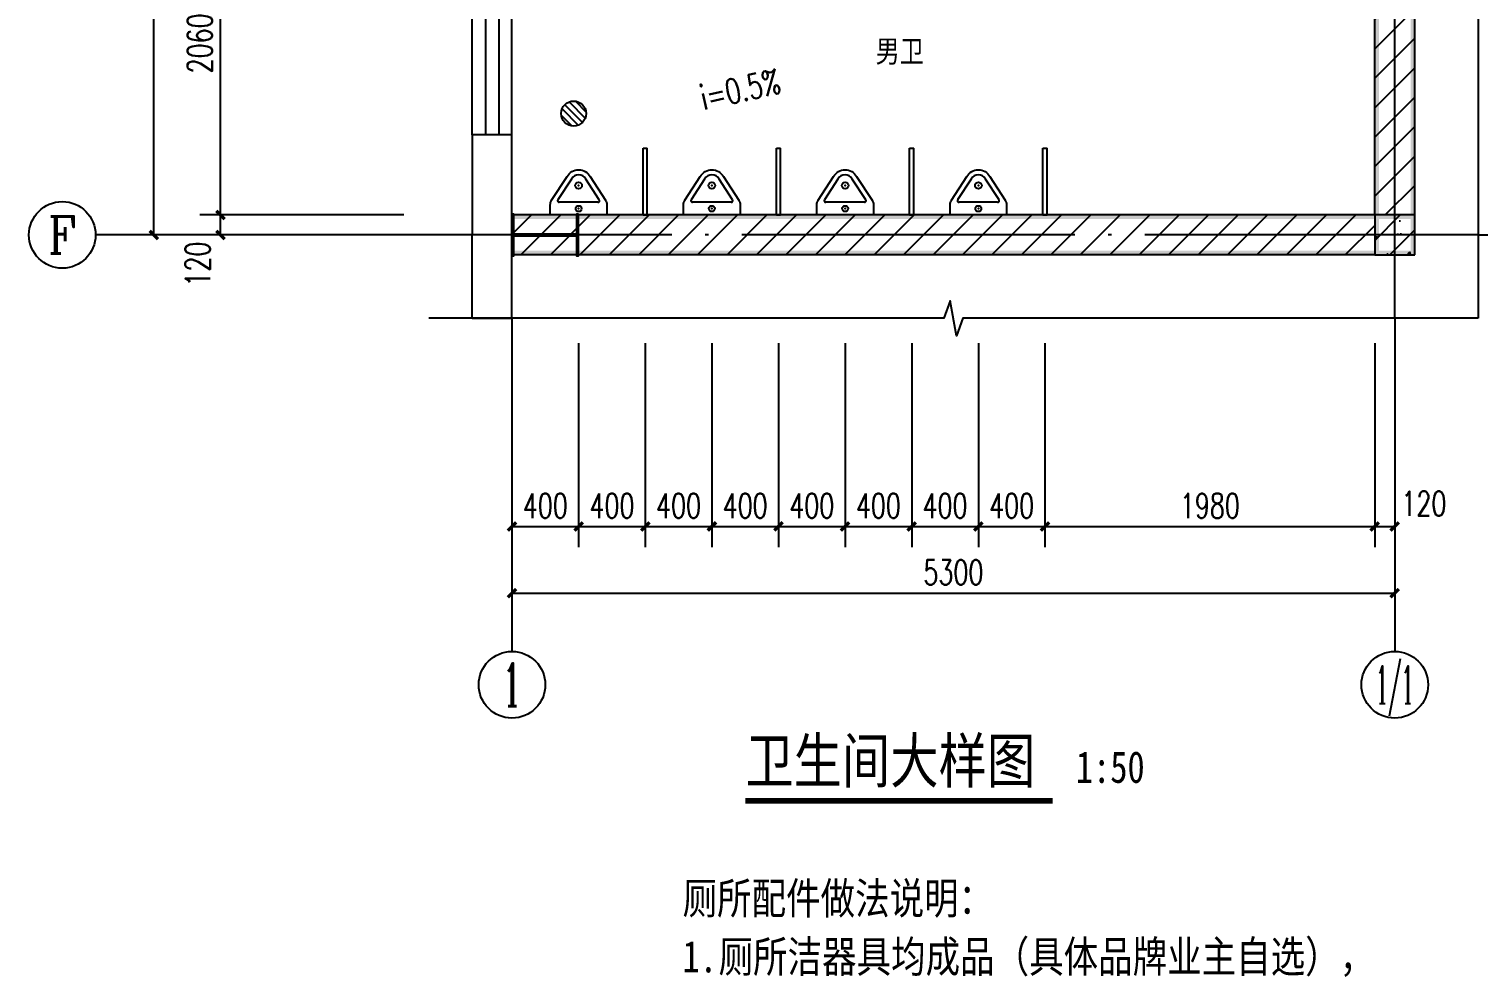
# Model space of a CAD drawing. Extents: x 170967 to 297117, y -33682 to 593582.
# Drawn here: x 249250 to 275350, y 50745 to 67817 of the extents above; entities that cross this region are included whole.
import ezdxf
from ezdxf.enums import TextEntityAlignment as Align

# ---------------------------------------------------------------- set-up
doc = ezdxf.new("R2010")
doc.units = 0
doc.header["$LTSCALE"] = 1000
doc.header["$MEASUREMENT"] = 0
doc.linetypes.add('DOTE', pattern=[2.42, 2, -0.2, 0.02, -0.2])
doc.layers.get('Defpoints').update_dxf_attribs({"color": 250})
for name, color, linetype in [('0 - 梁柱', 3, 'Continuous'), ('0-建筑立面', 255, 'Continuous'), ('AXIS', 171, 'Continuous'), ('AXIS_TEXT', 7, 'Continuous'), ('COLUMN', 9, 'Continuous'), ('DIM_SYMB', 171, 'Continuous'), ('DOTE', 14, 'DOTE'), ('LATRINE', 6, 'Continuous'), ('LVTRY', 6, 'Continuous'), ('PUB_HATCH', 8, 'Continuous'), ('PUB_TEXT', 7, 'Continuous'), ('PUB_WALL', 9, 'Continuous'), ('WALL', 9, 'Continuous'), ('WALL-PARAPET', 6, 'Continuous'), ('WINDOW', 140, 'Continuous')]:
    doc.layers.add(name, color=color, linetype=linetype)
doc.styles.add('-宋体', font='', dxfattribs={"width": 0.8})
doc.styles.add('_TCH_AXIS', font='COMPLEX', dxfattribs={"bigfont": 'GBCBIG'})
doc.styles.add('_TCH_DIM', font='SIMPLEX', dxfattribs={"bigfont": 'GBCBIG'})
doc.styles.add('_TCH_DIM_T3', font='SIMPLEX', dxfattribs={"width": 0.705882, "bigfont": 'GBCBIG'})
doc.styles.add('COMPLEX', font='COMPLEX')
doc.styles.add('宋体', font='', dxfattribs={"width": 0.8})
doc.styles.get('-宋体').set_extended_font_data('SimSun')
doc.styles.get('宋体').set_extended_font_data('SimSun')
doc.dimstyles.new('_TCH_ARCH&&50', dxfattribs={"dimtxt": 148.75, "dimasz": 50, "dimexe": 125, "dimexo": 150, "dimgap": 50, "dimtad": 1, "dimdec": 0, "dimzin": 0, "dimdsep": 46, "dimtxsty": '_TCH_DIM_T3', "dimblk": 'ARCHTICK', "dimcen": 0.09, "dimclrt": 7, "dimazin": 2, "dimtfac": 1, "dimtdec": 0, "dimtix": 1, "dimtmove": 2, "dimatfit": 3, "dimfxl": 0, "dimtolj": 1, "dimtzin": 0, "dimarcsym": 0})
pattern_1 = [(45, (0, 89.76), (-88.3884, 88.3884), [])]

# ---------------------------------------------------------------- blocks, each defined once
blk = doc.blocks.new('A$C670E4FA6')
at = {"layer": '0 - 梁柱'}
h = blk.add_hatch(color=256, dxfattribs=at)
h.paths.add_polyline_path([(125, 0), (0, 0), (0, 12), (120, 12), (120, 200), (125, 200)])
h.paths.add_polyline_path([(250, 0), (125, 0), (125, 200), (130, 200), (130, 12), (250, 12)])
h.paths.add_polyline_path([(250, 388), (130, 388), (130, 200), (125, 200), (125, 400), (250, 400)])
h.paths.add_polyline_path([(125, 200), (120, 200), (120, 388), (0, 388), (0, 400), (125, 400)])
blk.add_lwpolyline([(0, 400), (0, 388), (120, 388), (120, 12), (0, 12), (0, 0), (250, 0), (250, 12), (130, 12), (130, 388), (250, 388), (250, 400)], close=True, dxfattribs=at)
blk = doc.blocks.new('_ArchTick')
at = {"color": 0, "linetype": 'ByBlock', "const_width": 0.4}
blk.add_lwpolyline([(-0.5, -0.5), (0.5, 0.5)], dxfattribs=at)
blk = doc.blocks.new('*D361')
at = {"layer": 'AXIS', "color": 0, "lineweight": -2}
for p, q in [((2900, 2250), (2900, 1025)), ((3300, 2250), (3300, 1025)), ((2900, 1150), (3300, 1150))]:
    blk.add_line(p, q, dxfattribs=at)
at = {"layer": 'Defpoints', "color": 0}
for p in [(2900, 2400), (3300, 2400), (3300, 1150)]:
    blk.add_point(p, dxfattribs=at)
at = {"layer": 'AXIS', "color": 0, "lineweight": -2, "xscale": 50, "yscale": 50, "zscale": 50, "rotation": 180}
blk.add_blockref('_ArchTick', (2900, 1150), dxfattribs=at)
at = {"layer": 'AXIS', "color": 0, "lineweight": -2, "xscale": 50, "yscale": 50, "zscale": 50}
blk.add_blockref('_ArchTick', (3300, 1150), dxfattribs=at)
at = {"layer": 'AXIS', "color": 7, "insert": (3100, 1274.4), "char_height": 148.75, "attachment_point": 5, "style": '_TCH_DIM_T3'}
blk.add_mtext('\\A1;400', dxfattribs=at)
blk = doc.blocks.new('*D362')
at = {"layer": 'AXIS', "color": 0, "lineweight": -2}
for p, q in [((3300, 2250), (3300, 1025)), ((3700, 2250), (3700, 1025)), ((3300, 1150), (3700, 1150))]:
    blk.add_line(p, q, dxfattribs=at)
at = {"layer": 'Defpoints', "color": 0}
for p in [(3300, 2400), (3700, 2400), (3700, 1150)]:
    blk.add_point(p, dxfattribs=at)
at = {"layer": 'AXIS', "color": 0, "lineweight": -2, "xscale": 50, "yscale": 50, "zscale": 50, "rotation": 180}
blk.add_blockref('_ArchTick', (3300, 1150), dxfattribs=at)
at = {"layer": 'AXIS', "color": 0, "lineweight": -2, "xscale": 50, "yscale": 50, "zscale": 50}
blk.add_blockref('_ArchTick', (3700, 1150), dxfattribs=at)
at = {"layer": 'AXIS', "color": 7, "insert": (3500, 1274.4), "char_height": 148.75, "attachment_point": 5, "style": '_TCH_DIM_T3'}
blk.add_mtext('\\A1;400', dxfattribs=at)
blk = doc.blocks.new('*D363')
at = {"layer": 'AXIS', "color": 0, "lineweight": -2}
for p, q in [((3700, 2250), (3700, 1025)), ((4100, 2250), (4100, 1025)), ((3700, 1150), (4100, 1150))]:
    blk.add_line(p, q, dxfattribs=at)
at = {"layer": 'Defpoints', "color": 0}
for p in [(3700, 2400), (4100, 2400), (4100, 1150)]:
    blk.add_point(p, dxfattribs=at)
at = {"layer": 'AXIS', "color": 0, "lineweight": -2, "xscale": 50, "yscale": 50, "zscale": 50, "rotation": 180}
blk.add_blockref('_ArchTick', (3700, 1150), dxfattribs=at)
at = {"layer": 'AXIS', "color": 0, "lineweight": -2, "xscale": 50, "yscale": 50, "zscale": 50}
blk.add_blockref('_ArchTick', (4100, 1150), dxfattribs=at)
at = {"layer": 'AXIS', "color": 7, "insert": (3900, 1274.4), "char_height": 148.75, "attachment_point": 5, "style": '_TCH_DIM_T3'}
blk.add_mtext('\\A1;400', dxfattribs=at)
blk = doc.blocks.new('*D364')
at = {"layer": 'AXIS', "color": 0, "lineweight": -2}
for p, q in [((4100, 2250), (4100, 1025)), ((4500, 2250), (4500, 1025)), ((4100, 1150), (4500, 1150))]:
    blk.add_line(p, q, dxfattribs=at)
at = {"layer": 'Defpoints', "color": 0}
for p in [(4100, 2400), (4500, 2400), (4500, 1150)]:
    blk.add_point(p, dxfattribs=at)
at = {"layer": 'AXIS', "color": 0, "lineweight": -2, "xscale": 50, "yscale": 50, "zscale": 50, "rotation": 180}
blk.add_blockref('_ArchTick', (4100, 1150), dxfattribs=at)
at = {"layer": 'AXIS', "color": 0, "lineweight": -2, "xscale": 50, "yscale": 50, "zscale": 50}
blk.add_blockref('_ArchTick', (4500, 1150), dxfattribs=at)
at = {"layer": 'AXIS', "color": 7, "insert": (4300, 1274.4), "char_height": 148.75, "attachment_point": 5, "style": '_TCH_DIM_T3'}
blk.add_mtext('\\A1;400', dxfattribs=at)
blk = doc.blocks.new('*D365')
at = {"layer": 'AXIS', "color": 0, "lineweight": -2}
for p, q in [((4500, 2250), (4500, 1025)), ((4900, 2250), (4900, 1025)), ((4500, 1150), (4900, 1150))]:
    blk.add_line(p, q, dxfattribs=at)
at = {"layer": 'Defpoints', "color": 0}
for p in [(4500, 2400), (4900, 2400), (4900, 1150)]:
    blk.add_point(p, dxfattribs=at)
at = {"layer": 'AXIS', "color": 0, "lineweight": -2, "xscale": 50, "yscale": 50, "zscale": 50, "rotation": 180}
blk.add_blockref('_ArchTick', (4500, 1150), dxfattribs=at)
at = {"layer": 'AXIS', "color": 0, "lineweight": -2, "xscale": 50, "yscale": 50, "zscale": 50}
blk.add_blockref('_ArchTick', (4900, 1150), dxfattribs=at)
at = {"layer": 'AXIS', "color": 7, "insert": (4700, 1274.4), "char_height": 148.75, "attachment_point": 5, "style": '_TCH_DIM_T3'}
blk.add_mtext('\\A1;400', dxfattribs=at)
blk = doc.blocks.new('*D366')
at = {"layer": 'AXIS', "color": 0, "lineweight": -2}
for p, q in [((4900, 2250), (4900, 1025)), ((5300, 2250), (5300, 1025)), ((4900, 1150), (5300, 1150))]:
    blk.add_line(p, q, dxfattribs=at)
at = {"layer": 'Defpoints', "color": 0}
for p in [(4900, 2400), (5300, 2400), (5300, 1150)]:
    blk.add_point(p, dxfattribs=at)
at = {"layer": 'AXIS', "color": 0, "lineweight": -2, "xscale": 50, "yscale": 50, "zscale": 50, "rotation": 180}
blk.add_blockref('_ArchTick', (4900, 1150), dxfattribs=at)
at = {"layer": 'AXIS', "color": 0, "lineweight": -2, "xscale": 50, "yscale": 50, "zscale": 50}
blk.add_blockref('_ArchTick', (5300, 1150), dxfattribs=at)
at = {"layer": 'AXIS', "color": 7, "insert": (5100, 1274.4), "char_height": 148.75, "attachment_point": 5, "style": '_TCH_DIM_T3'}
blk.add_mtext('\\A1;400', dxfattribs=at)
blk = doc.blocks.new('*D367')
at = {"layer": 'AXIS', "color": 0, "lineweight": -2}
for p, q in [((5300, 2250), (5300, 1025)), ((5700, 2250), (5700, 1025)), ((5300, 1150), (5700, 1150))]:
    blk.add_line(p, q, dxfattribs=at)
at = {"layer": 'Defpoints', "color": 0}
for p in [(5300, 2400), (5700, 2400), (5700, 1150)]:
    blk.add_point(p, dxfattribs=at)
at = {"layer": 'AXIS', "color": 0, "lineweight": -2, "xscale": 50, "yscale": 50, "zscale": 50, "rotation": 180}
blk.add_blockref('_ArchTick', (5300, 1150), dxfattribs=at)
at = {"layer": 'AXIS', "color": 0, "lineweight": -2, "xscale": 50, "yscale": 50, "zscale": 50}
blk.add_blockref('_ArchTick', (5700, 1150), dxfattribs=at)
at = {"layer": 'AXIS', "color": 7, "insert": (5500, 1274.4), "char_height": 148.75, "attachment_point": 5, "style": '_TCH_DIM_T3'}
blk.add_mtext('\\A1;400', dxfattribs=at)
blk = doc.blocks.new('*D368')
at = {"layer": 'AXIS', "color": 0, "lineweight": -2}
for p, q in [((5700, 2250), (5700, 1025)), ((6100, 2250), (6100, 1025)), ((5700, 1150), (6100, 1150))]:
    blk.add_line(p, q, dxfattribs=at)
at = {"layer": 'Defpoints', "color": 0}
for p in [(5700, 2400), (6100, 2400), (6100, 1150)]:
    blk.add_point(p, dxfattribs=at)
at = {"layer": 'AXIS', "color": 0, "lineweight": -2, "xscale": 50, "yscale": 50, "zscale": 50, "rotation": 180}
blk.add_blockref('_ArchTick', (5700, 1150), dxfattribs=at)
at = {"layer": 'AXIS', "color": 0, "lineweight": -2, "xscale": 50, "yscale": 50, "zscale": 50}
blk.add_blockref('_ArchTick', (6100, 1150), dxfattribs=at)
at = {"layer": 'AXIS', "color": 7, "insert": (5900, 1274.4), "char_height": 148.75, "attachment_point": 5, "style": '_TCH_DIM_T3'}
blk.add_mtext('\\A1;400', dxfattribs=at)
blk = doc.blocks.new('*D369')
at = {"layer": 'AXIS', "color": 0, "lineweight": -2}
for p, q in [((6100, 2250), (6100, 1025)), ((8080, 2250), (8080, 1025)), ((6100, 1150), (8080, 1150))]:
    blk.add_line(p, q, dxfattribs=at)
at = {"layer": 'Defpoints', "color": 0}
for p in [(6100, 2400), (8080, 2400), (8080, 1150)]:
    blk.add_point(p, dxfattribs=at)
at = {"layer": 'AXIS', "color": 0, "lineweight": -2, "xscale": 50, "yscale": 50, "zscale": 50, "rotation": 180}
blk.add_blockref('_ArchTick', (6100, 1150), dxfattribs=at)
at = {"layer": 'AXIS', "color": 0, "lineweight": -2, "xscale": 50, "yscale": 50, "zscale": 50}
blk.add_blockref('_ArchTick', (8080, 1150), dxfattribs=at)
at = {"layer": 'AXIS', "color": 7, "insert": (7090, 1274.4), "char_height": 148.75, "attachment_point": 5, "style": '_TCH_DIM_T3'}
blk.add_mtext('\\A1;1980', dxfattribs=at)
blk = doc.blocks.new('*D370')
at = {"layer": 'AXIS', "color": 0, "lineweight": -2}
for p, q in [((8080, 2250), (8080, 1025)), ((8200, 2250), (8200, 1025)), ((8080, 1150), (8200, 1150))]:
    blk.add_line(p, q, dxfattribs=at)
at = {"layer": 'Defpoints', "color": 0}
for p in [(8080, 2400), (8200, 2400), (8200, 1150)]:
    blk.add_point(p, dxfattribs=at)
at = {"layer": 'AXIS', "color": 0, "lineweight": -2, "xscale": 50, "yscale": 50, "zscale": 50, "rotation": 180}
blk.add_blockref('_ArchTick', (8080, 1150), dxfattribs=at)
at = {"layer": 'AXIS', "color": 0, "lineweight": -2, "xscale": 50, "yscale": 50, "zscale": 50}
blk.add_blockref('_ArchTick', (8200, 1150), dxfattribs=at)
at = {"layer": 'AXIS', "color": 7, "insert": (8375, 1287.5), "char_height": 148.75, "attachment_point": 5, "style": '_TCH_DIM_T3'}
blk.add_mtext('\\A1;120', dxfattribs=at)
blk = doc.blocks.new('_AXISO')
blk.add_circle((0, 0), 0.5)
at = {"layer": 'AXIS_TEXT', "style": 'COMPLEX', "width": 1.041667}
blk.add_attdef('A', text='', height=0.56, dxfattribs=at).set_placement((-0.25, -0.28), (0.25, -0.28), align=Align.FIT)
blk = doc.blocks.new('*D371')
at = {"layer": 'AXIS', "color": 0, "lineweight": -2}
for p, q in [((2250, 9900), (625, 9900)), ((750, 2900), (750, 9900)), ((2250, 2900), (625, 2900))]:
    blk.add_line(p, q, dxfattribs=at)
at = {"layer": 'Defpoints', "color": 0}
for p in [(750, 9900), (2400, 9900), (2400, 2900)]:
    blk.add_point(p, dxfattribs=at)
at = {"layer": 'AXIS', "color": 0, "lineweight": -2, "xscale": 50, "yscale": 50, "zscale": 50}
for p, rotation in [((750, 9900), 90), ((750, 2900), 270)]:
    blk.add_blockref('_ArchTick', p, dxfattribs=dict(at, rotation=rotation))
at = {"layer": 'AXIS', "color": 7, "insert": (625.6, 6400), "char_height": 148.75, "attachment_point": 5, "rotation": 90, "style": '_TCH_DIM_T3'}
blk.add_mtext('\\A1;7000', dxfattribs=at)
blk = doc.blocks.new('*D372')
at = {"layer": 'AXIS', "color": 0, "lineweight": -2}
for p, q in [((2250, 3020), (1025, 3020)), ((1150, 2900), (1150, 3020)), ((2250, 2900), (1025, 2900))]:
    blk.add_line(p, q, dxfattribs=at)
at = {"layer": 'Defpoints', "color": 0}
for p in [(1150, 3020), (2400, 3020), (2400, 2900)]:
    blk.add_point(p, dxfattribs=at)
at = {"layer": 'AXIS', "color": 0, "lineweight": -2, "xscale": 50, "yscale": 50, "zscale": 50}
for p, rotation in [((1150, 3020), 90), ((1150, 2900), 270)]:
    blk.add_blockref('_ArchTick', p, dxfattribs=dict(at, rotation=rotation))
at = {"layer": 'AXIS', "color": 7, "insert": (1012.5, 2725), "char_height": 148.75, "attachment_point": 5, "rotation": 90, "style": '_TCH_DIM_T3'}
blk.add_mtext('\\A1;120', dxfattribs=at)
blk = doc.blocks.new('*D373')
at = {"layer": 'AXIS', "color": 0, "lineweight": -2}
for p, q in [((2250, 5080), (1025, 5080)), ((1150, 3020), (1150, 5080)), ((2250, 3020), (1025, 3020))]:
    blk.add_line(p, q, dxfattribs=at)
at = {"layer": 'Defpoints', "color": 0}
for p in [(1150, 5080), (2400, 5080), (2400, 3020)]:
    blk.add_point(p, dxfattribs=at)
at = {"layer": 'AXIS', "color": 0, "lineweight": -2, "xscale": 50, "yscale": 50, "zscale": 50}
for p, rotation in [((1150, 5080), 90), ((1150, 3020), 270)]:
    blk.add_blockref('_ArchTick', p, dxfattribs=dict(at, rotation=rotation))
at = {"layer": 'AXIS', "color": 7, "insert": (1025.6, 4050), "char_height": 148.75, "attachment_point": 5, "rotation": 90, "style": '_TCH_DIM_T3'}
blk.add_mtext('\\A1;2060', dxfattribs=at)
blk = doc.blocks.new('$TCHSYS$WIN2D')
for p, q in [((-0.5, 0.5), (0.5, 0.5)), ((-0.5, 0.5), (-0.5, -0.5)), ((0.5, 0.5), (0.5, -0.5)), ((0.5, 0.1667), (-0.5, 0.1667)), ((0.5, -0.1667), (-0.5, -0.1667)), ((-0.5, -0.5), (0.5, -0.5))]:
    blk.add_line(p, q)
blk = doc.blocks.new('$lvtry$00000219')
at = {"color": 0}
for p, q in [((-115.8, -76, 0), (115.8, -76, 0)), ((-124.2, -91.5, 0), (-43.3, -215.6, 0)), ((43.3, -215.6, 0), (124.2, -91.5, 0))]:
    blk.add_line(p, q, dxfattribs=at)
at = {"color": 0, "elevation": 0}
blk.add_lwpolyline([(69.3, -230.6, -0.57735), (-69.3, -230.6), (-161.9, -88.4, -0.145378), (-170, -61.1), (-170, 0), (170, 0), (170, -61.1, -0.145378), (161.9, -88.4)], format="xyb", close=True, dxfattribs=at)
at = {"color": 0}
for centre, radius in [((0, -38, 0), 17.7), ((0, -177, 0), 20)]:
    blk.add_circle(centre, radius, dxfattribs=at)
for centre, radius, start, end in [((-115.8, -86, 0), 10, 90, 213.0863), ((115.8, -86, 0), 10, 326.9137, 90), ((0, -190.6, 0), 50, 210, 330)]:
    blk.add_arc(centre, radius, start, end, dxfattribs=at)
for p in [(0, -38, 0), (0, -177, 0)]:
    blk.add_point(p, dxfattribs=at)
blk = doc.blocks.new('*D386')
at = {"layer": 'AXIS', "color": 0, "lineweight": -2}
for p, q in [((2900, 2250), (2900, 625)), ((8200, 2250), (8200, 625)), ((2900, 750), (8200, 750))]:
    blk.add_line(p, q, dxfattribs=at)
at = {"layer": 'Defpoints', "color": 0}
for p in [(2900, 2400), (8200, 2400), (8200, 750)]:
    blk.add_point(p, dxfattribs=at)
at = {"layer": 'AXIS', "color": 0, "lineweight": -2, "xscale": 50, "yscale": 50, "zscale": 50, "rotation": 180}
blk.add_blockref('_ArchTick', (2900, 750), dxfattribs=at)
at = {"layer": 'AXIS', "color": 0, "lineweight": -2, "xscale": 50, "yscale": 50, "zscale": 50}
blk.add_blockref('_ArchTick', (8200, 750), dxfattribs=at)
at = {"layer": 'AXIS', "color": 7, "insert": (5550, 874.4), "char_height": 148.75, "attachment_point": 5, "style": '_TCH_DIM_T3'}
blk.add_mtext('\\A1;5300', dxfattribs=at)
blk = doc.blocks.new('$lvtry$00000013')
at = {"color": 0}
for p, q in [((-74.2, 10.6), (-10.6, 74.2)), ((-69.8, -27.4), (27.4, 69.8)), ((-53, -53), (53, 53)), ((-27.4, -69.8), (69.8, 27.4)), ((10.6, -74.2), (74.2, -10.6))]:
    blk.add_line(p, q, dxfattribs=at)
blk.add_circle((0, 0), 75)
blk = doc.blocks.new('A$C026953A9')
at = {"layer": 'COLUMN'}
for points in [[(8320, 3020), (8080, 3020), (8105, 2995), (8295, 2995)], [(8080, 3020), (8080, 2780), (8105, 2805), (8105, 2995)], [(8320, 2780), (8320, 3020), (8295, 2995), (8295, 2805)], [(8080, 2780), (8320, 2780), (8295, 2805), (8105, 2805)]]:
    blk.add_hatch(color=256, dxfattribs=at).paths.add_polyline_path(points)
at = {"layer": 'PUB_HATCH'}
h = blk.add_hatch(dxfattribs=at)
h.set_pattern_fill('普通砖', color=256, scale=50, style=0)
h.set_pattern_definition(pattern_1)
h.paths.add_polyline_path([(8080, 3020), (8320, 3020), (8320, 5100), (8160, 5100), (8105, 5005), (8080, 4980)])
h = blk.add_hatch(dxfattribs=at)
h.set_pattern_fill('普通砖', color=256, scale=50, style=0)
h.set_pattern_definition(pattern_1)
h.paths.add_polyline_path([(8080, 2780), (8080, 3020), (2900, 3020), (2900, 2780)])
h = blk.add_hatch(dxfattribs=at)
h.set_pattern_fill('钢筋混凝土', color=256, scale=50, style=0)
h.set_pattern_definition([(45, (0, 0), (-88.3883, 88.3883), []), (50, (0, 0), (358.63, -31.376), [37.5, -412.5]), (355, (0, 0), (-69.376, 376.096), [30, -330]), (100.4514, (29.9, -2.6), (289.255, 344.72), [31.87, -350.571]), (46.184, (0, 100), (533.62, -82.76), [56.25, -618.75]), (96.6356, (44.47, 93.1), (467.33, 487.06), [47.805, -525.856]), (351.184, (0, 100), (467.33, 487.06), [45, -495]), (21, (50, 75), (298.454, -201.309), [37.5, -412.5]), (326, (50, 75), (121.658, 362.575), [30, -330]), (71.4514, (74.87, 58.22), (420.111, 161.265), [31.87, -350.571]), (37.5, (0, 0), (6.08, 166.447), [0, -326, 0, -335, 0, -331.25]), (7.5, (0, 0), (131.5348, 197.206), [0, -191, 0, -318.5, 0, -126.25]), (327.5, (-111.5, 0), (266.9112, -11.2774), [0, -125, 0, -390, 0, -517.5]), (317.5, (-161.5, 0), (291.593, 50.0525), [0, -162.5, 0, -259, 0, -367.5])])
h.paths.add_polyline_path([(8080, 2780), (8320, 2780), (8320, 3020), (8080, 3020)])
at = {"layer": 'PUB_WALL'}
for points in [[(8295, 3020), (8320, 3020), (8320, 5100), (8295, 5100)], [(8080, 3020), (8105, 3020), (8105, 5005), (8080, 4980)], [(8080, 2995), (8080, 3020), (2900, 3020), (2900, 2995)], [(8080, 2780), (8080, 2805), (2900, 2805), (2900, 2780)]]:
    blk.add_hatch(color=256, dxfattribs=at).paths.add_polyline_path(points)
at = {"layer": 'AXIS'}
for p, q in [((2400, 2900), (400, 2900)), ((8700, 2900), (10700, 2900)), ((2900, 2400), (2900, 400)), ((8200, 2400), (8200, 400))]:
    blk.add_line(p, q, dxfattribs=at)
at = {"layer": 'COLUMN'}
for p, q in [((8320, 3020), (8080, 3020)), ((8080, 3020), (8080, 2780)), ((8320, 2780), (8320, 3020)), ((8080, 2780), (8320, 2780))]:
    blk.add_line(p, q, dxfattribs=at)
at = {"layer": 'DIM_SYMB'}
for points in [[(8700, 10400), (8700, 6456.2), (8805, 6418), (8595, 6381), (8700, 6343.7), (8700, 2400)], [(8700, 2400), (5606.2, 2400), (5568, 2295), (5531, 2505), (5493.7, 2400), (2400, 2400)]]:
    blk.add_lwpolyline(points, dxfattribs=at)
blk.add_lwpolyline([(4829, 3769.4, 0, 0, 0), (3937.6, 3569.1, 40, 0, 0), (3791.3, 3536.2, 0, 0, 0)], format="xyseb", dxfattribs=at)
at = {"layer": 'DOTE'}
for p, q in [((2900, 2400), (2900, 10400)), ((8200, 2400, -900), (8200, 10400, -900)), ((8700, 2900), (2400, 2900))]:
    blk.add_line(p, q, dxfattribs=at)
at = {"layer": 'LATRINE'}
for p, q in [((3687.5, 3020), (3687.5, 3420)), ((3687.5, 3420), (3712.5, 3420)), ((3712.5, 3020), (3712.5, 3420)), ((4487.5, 3020), (4487.5, 3420)), ((4487.5, 3420), (4512.5, 3420)), ((4512.5, 3020), (4512.5, 3420)), ((5287.5, 3020), (5287.5, 3420)), ((5287.5, 3420), (5312.5, 3420)), ((5312.5, 3020), (5312.5, 3420)), ((6087.5, 3020), (6087.5, 3420)), ((6087.5, 3420), (6112.5, 3420)), ((6112.5, 3020), (6112.5, 3420)), ((3687.5, 3020), (3712.5, 3020)), ((4487.5, 3020), (4512.5, 3020)), ((5287.5, 3020), (5312.5, 3020)), ((6087.5, 3020), (6112.5, 3020))]:
    blk.add_line(p, q, dxfattribs=at)
at = {"layer": 'WALL'}
for p, q in [((8320, 3020), (8320, 5100)), ((8080, 3020), (8080, 4980)), ((8080, 3020), (2900, 3020)), ((8080, 2780), (2900, 2780))]:
    blk.add_line(p, q, dxfattribs=at)
at = {"layer": 'WALL-PARAPET'}
for p, q in [((2900, 3500), (2660, 3500)), ((2660, 3500), (2660, 2900)), ((2900, 2900), (2900, 3500)), ((2660, 2400), (2660, 2900)), ((2900, 2400), (2900, 2900)), ((2660, 2400), (2900, 2400))]:
    blk.add_line(p, q, dxfattribs=at)
at = {"layer": '0 - 梁柱', "rotation": 270}
blk.add_blockref('A$C670E4FA6', (2900, 3025), dxfattribs=at)
at = {"layer": 'AXIS'}
ref = blk.add_blockref('_AXISO', (200, 2900), dxfattribs=dict(at, xscale=400, yscale=400, zscale=400))
ref.add_attrib('A', 'F', dxfattribs={"layer": 'AXIS_TEXT', "height": 222.7, "style": '_TCH_AXIS'}).set_placement((115.2, 2788.6), (284.8, 2788.6), align=Align.FIT)
ref = blk.add_blockref('_AXISO', (2900, 200), dxfattribs=dict(at, xscale=400, yscale=400, zscale=400))
ref.add_attrib('A', '1', dxfattribs={"layer": 'AXIS_TEXT', "height": 257.4, "style": '_TCH_AXIS'}).set_placement((2844.9, 71.3), (2955.1, 71.3), align=Align.FIT)
ref = blk.add_blockref('_AXISO', (8200, 200), dxfattribs=dict(at, xscale=400, yscale=400, zscale=400))
ref.add_attrib('A', '1/1', dxfattribs={"layer": 'AXIS_TEXT', "height": 226.27, "style": '_TCH_AXIS', "width": 0.456522}).set_placement((8086.9, 86.9), (8313.1, 86.9), align=Align.FIT)
at = {"layer": 'LVTRY'}
for name, p, rotation in [('$lvtry$00000013', (3270.1, 3628.9), 270), ('$lvtry$00000219', (3300, 3020, -1800), 179.9999999999999), ('$lvtry$00000219', (4100, 3020, -1800), 179.9999999999999), ('$lvtry$00000219', (4900, 3020, -1800), 179.9999999999999), ('$lvtry$00000219', (5700, 3020, -1800), 179.9999999999999)]:
    blk.add_blockref(name, p, dxfattribs=dict(at, rotation=rotation))
at = {"layer": 'WINDOW', "xscale": 1800, "yscale": -240, "zscale": 1800, "rotation": 90}
blk.add_blockref('$TCHSYS$WIN2D', (2780, 4400), dxfattribs=at)
at = {"layer": 'PUB_TEXT', "style": '宋体', "width": 0.8}
blk.add_text('男卫', height=132.91, dxfattribs=at).set_placement((5083.2, 3936.3, -1800))
at = {"layer": 'PUB_TEXT', "style": '_TCH_DIM', "width": 0.705882}
blk.add_text('i=0.5%', height=148.75, rotation=12.66454, dxfattribs=at).set_placement((4049.8, 3648.1))
at = {"layer": 'AXIS'}
for p1, p2, distance, picture, middle in [((2400, 2900), (2400, 9900), 1650, '*D371', (625.6, 6400)), ((2400, 3020), (2400, 5080), 1250, '*D373', (1025.6, 4050)), ((2900, 2400), (3300, 2400), -1250, '*D361', (3100, 1274.4)), ((2900, 2400), (8200, 2400), -1650, '*D386', (5550, 874.4)), ((3300, 2400), (3700, 2400), -1250, '*D362', (3500, 1274.4)), ((3700, 2400), (4100, 2400), -1250, '*D363', (3900, 1274.4)), ((4100, 2400), (4500, 2400), -1250, '*D364', (4300, 1274.4)), ((4500, 2400), (4900, 2400), -1250, '*D365', (4700, 1274.4)), ((4900, 2400), (5300, 2400), -1250, '*D366', (5100, 1274.4)), ((5300, 2400), (5700, 2400), -1250, '*D367', (5500, 1274.4)), ((5700, 2400), (6100, 2400), -1250, '*D368', (5900, 1274.4)), ((6100, 2400), (8080, 2400), -1250, '*D369', (7090, 1274.4))]:
    dim = blk.add_aligned_dim(p1=p1, p2=p2, distance=distance, dimstyle='_TCH_ARCH&&50', dxfattribs=at)
    dim.commit()
    dim.dimension.update_dxf_attribs({"geometry": picture, "text_midpoint": middle})
for base, p1, p2, angle, picture, middle in [((1150, 3020), (2400, 2900), (2400, 3020), 90, '*D372', (1012.5, 2725)), ((8200, 1150), (8080, 2400), (8200, 2400), 0, '*D370', (8375, 1287.5))]:
    dim = blk.add_linear_dim(base=base, p1=p1, p2=p2, angle=angle, dimstyle='_TCH_ARCH&&50', dxfattribs=at)
    dim.commit()
    dim.dimension.update_dxf_attribs({"geometry": picture, "text_midpoint": middle, "dimtype": 161})

msp = doc.modelspace()

# ---------------------------------------------------------------- linework, layer by layer
at = {"layer": 'DIM_SYMB', "const_width": 105}
msp.add_lwpolyline([(262152.9, 53916.5), (267686.4, 53916.5)], dxfattribs=at)

# ---------------------------------------------------------------- block references
at = {"layer": '0-建筑立面', "xscale": 3, "yscale": 3, "zscale": 3}
msp.add_blockref('A$C026953A9', (249250, 55408.5), dxfattribs=at)

# ---------------------------------------------------------------- texts
at = {"layer": 'PUB_TEXT', "width": 0.8}
for s, height, style, p in [('卫生间大样图', 797.47, '宋体', (262152.9, 54241.7)), ('1:50', 569.62, '宋体', (268106.4, 54241.7)), ('厕所配件做法说明：', 569.62, '-宋体', (261022.3, 51878.1)), ('厕所洁器具均成品（具体品牌业主自选），', 569.62, '-宋体', (261670.4, 50828.1)), ('1.', 569.62, '-宋体', (261022.3, 50828.1))]:
    msp.add_text(s, height=height, dxfattribs=dict(at, style=style)).set_placement(p)

doc.saveas('drawing.dxf')
